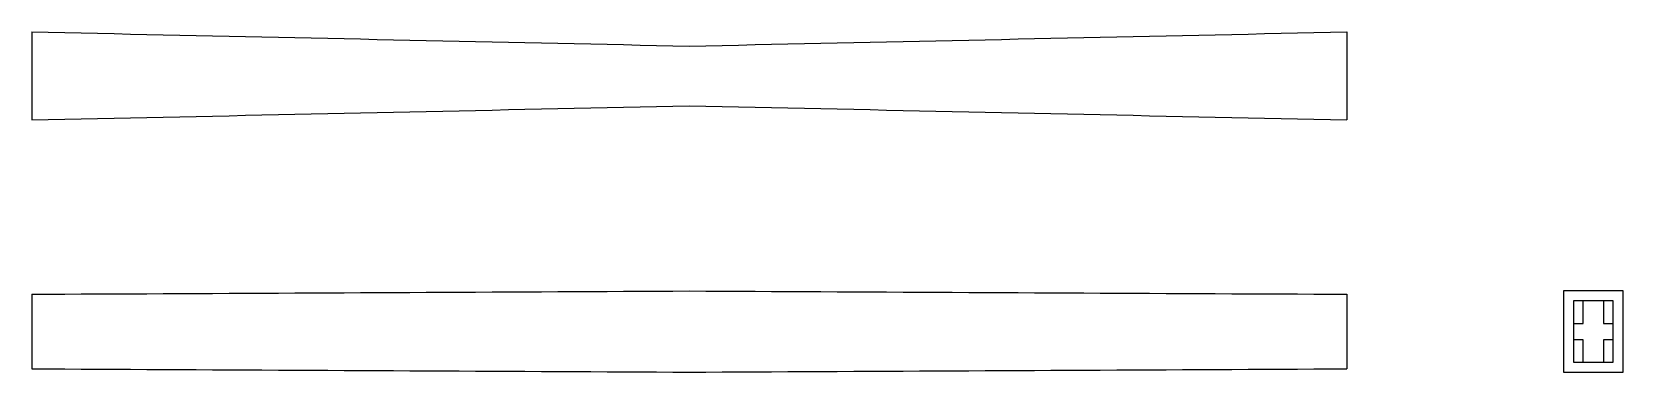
# Model space of a CAD drawing. Header units: inches. Extents: x 0 to 9.68, y -0.25 to 1.82.
import ezdxf

# ---------------------------------------------------------------- set-up
doc = ezdxf.new("R2010")
doc.units = ezdxf.units.IN

msp = doc.modelspace()

# ---------------------------------------------------------------- linework, layer by layer
at = {"layer": 'FRONT'}
for p, q in [((0, 0.226298), (0.1, 0.226801)), ((0, 0.226298), (0, -0.226298)), ((0.1, 0.226801), (0.2, 0.227304)), ((0.2, 0.227304), (0.3, 0.227807)), ((0.3, 0.227807), (0.4, 0.22831)), ((0.4, 0.22831), (0.5, 0.228813)), ((0.5, 0.228813), (0.6, 0.229316)), ((0.6, 0.229316), (0.7, 0.229819)), ((0.7, 0.229819), (0.8, 0.230322)), ((0.8, 0.230322), (0.9, 0.230825)), ((0.9, 0.230825), (1, 0.231328)), ((1, 0.231328), (1.1, 0.231831)), ((1.1, 0.231831), (1.2, 0.232334)), ((1.2, 0.232334), (1.3, 0.232837)), ((1.3, 0.232837), (1.4, 0.23334)), ((1.4, 0.23334), (1.5, 0.233842)), ((1.5, 0.233842), (1.6, 0.234345)), ((1.6, 0.234345), (1.7, 0.234848)), ((1.7, 0.234848), (1.8, 0.235351)), ((1.8, 0.235351), (1.9, 0.235854)), ((1.9, 0.235854), (2, 0.236357)), ((2, 0.236357), (2.1, 0.23686)), ((2.1, 0.23686), (2.2, 0.237363)), ((2.2, 0.237363), (2.3, 0.237866)), ((2.3, 0.237866), (2.4, 0.238369)), ((2.4, 0.238369), (2.5, 0.238872)), ((2.5, 0.238872), (2.6, 0.239375)), ((2.6, 0.239375), (2.7, 0.239878)), ((2.7, 0.239878), (2.8, 0.240381)), ((2.8, 0.240381), (2.9, 0.240884)), ((2.9, 0.240884), (3, 0.241387)), ((3, 0.241387), (3.1, 0.24189)), ((3.1, 0.24189), (3.2, 0.242393)), ((3.2, 0.242393), (3.3, 0.242896)), ((3.3, 0.242896), (3.4, 0.243399)), ((3.4, 0.243399), (3.5, 0.243902)), ((3.5, 0.243902), (3.6, 0.244405)), ((3.6, 0.244405), (3.7, 0.244908)), ((3.7, 0.244908), (3.8, 0.245411)), ((3.8, 0.245411), (3.9, 0.245914)), ((3.9, 0.245914), (4, 0.246417)), ((4, 0.246417), (4.1, 0.245914)), ((4.1, 0.245914), (4.2, 0.245411)), ((4.2, 0.245411), (4.3, 0.244908)), ((4.3, 0.244908), (4.4, 0.244405)), ((4.4, 0.244405), (4.5, 0.243902)), ((4.5, 0.243902), (4.6, 0.243399)), ((4.6, 0.243399), (4.7, 0.242896)), ((4.7, 0.242896), (4.8, 0.242393)), ((4.8, 0.242393), (4.9, 0.24189)), ((4.9, 0.24189), (5, 0.241387)), ((5, 0.241387), (5.1, 0.240884)), ((5.1, 0.240884), (5.2, 0.240381)), ((5.2, 0.240381), (5.3, 0.239878)), ((5.3, 0.239878), (5.4, 0.239375)), ((5.4, 0.239375), (5.5, 0.238872)), ((5.5, 0.238872), (5.6, 0.238369)), ((5.6, 0.238369), (5.7, 0.237866)), ((5.7, 0.237866), (5.8, 0.237363)), ((5.8, 0.237363), (5.9, 0.23686)), ((5.9, 0.23686), (6, 0.236357)), ((6, 0.236357), (6.1, 0.235854)), ((6.1, 0.235854), (6.2, 0.235351)), ((6.2, 0.235351), (6.3, 0.234848)), ((6.3, 0.234848), (6.4, 0.234345)), ((6.4, 0.234345), (6.5, 0.233842)), ((6.5, 0.233842), (6.6, 0.23334)), ((6.6, 0.23334), (6.7, 0.232837)), ((6.7, 0.232837), (6.8, 0.232334)), ((6.8, 0.232334), (6.9, 0.231831)), ((6.9, 0.231831), (7, 0.231328)), ((7, 0.231328), (7.1, 0.230825)), ((7.1, 0.230825), (7.2, 0.230322)), ((7.2, 0.230322), (7.3, 0.229819)), ((7.3, 0.229819), (7.4, 0.229316)), ((7.4, 0.229316), (7.5, 0.228813)), ((7.5, 0.228813), (7.6, 0.22831)), ((7.6, 0.22831), (7.7, 0.227807)), ((7.7, 0.227807), (7.8, 0.227304)), ((7.8, 0.227304), (7.9, 0.226801)), ((7.9, 0.226801), (8, 0.226298)), ((8, 0.226298), (8, -0.226298)), ((0, -0.226298), (0.1, -0.226801)), ((0.1, -0.226801), (0.2, -0.227304)), ((0.2, -0.227304), (0.3, -0.227807)), ((0.3, -0.227807), (0.4, -0.22831)), ((0.4, -0.22831), (0.5, -0.228813)), ((0.5, -0.228813), (0.6, -0.229316)), ((0.6, -0.229316), (0.7, -0.229819)), ((0.7, -0.229819), (0.8, -0.230322)), ((0.8, -0.230322), (0.9, -0.230825)), ((0.9, -0.230825), (1, -0.231328)), ((1, -0.231328), (1.1, -0.231831)), ((1.1, -0.231831), (1.2, -0.232334)), ((1.2, -0.232334), (1.3, -0.232837)), ((1.3, -0.232837), (1.4, -0.23334)), ((1.4, -0.23334), (1.5, -0.233842)), ((1.5, -0.233842), (1.6, -0.234345)), ((1.6, -0.234345), (1.7, -0.234848)), ((1.7, -0.234848), (1.8, -0.235351)), ((1.8, -0.235351), (1.9, -0.235854)), ((1.9, -0.235854), (2, -0.236357)), ((2, -0.236357), (2.1, -0.23686)), ((2.1, -0.23686), (2.2, -0.237363)), ((2.2, -0.237363), (2.3, -0.237866)), ((2.3, -0.237866), (2.4, -0.238369)), ((2.4, -0.238369), (2.5, -0.238872)), ((2.5, -0.238872), (2.6, -0.239375)), ((2.6, -0.239375), (2.7, -0.239878)), ((2.7, -0.239878), (2.8, -0.240381)), ((2.8, -0.240381), (2.9, -0.240884)), ((2.9, -0.240884), (3, -0.241387)), ((3, -0.241387), (3.1, -0.24189)), ((3.1, -0.24189), (3.2, -0.242393)), ((3.2, -0.242393), (3.3, -0.242896)), ((3.3, -0.242896), (3.4, -0.243399)), ((3.4, -0.243399), (3.5, -0.243902)), ((3.5, -0.243902), (3.6, -0.244405)), ((3.6, -0.244405), (3.7, -0.244908)), ((3.7, -0.244908), (3.8, -0.245411)), ((3.8, -0.245411), (3.9, -0.245914)), ((3.9, -0.245914), (4, -0.246417)), ((4, -0.246417), (4.1, -0.245914)), ((4.1, -0.245914), (4.2, -0.245411)), ((4.2, -0.245411), (4.3, -0.244908)), ((4.3, -0.244908), (4.4, -0.244405)), ((4.4, -0.244405), (4.5, -0.243902)), ((4.5, -0.243902), (4.6, -0.243399)), ((4.6, -0.243399), (4.7, -0.242896)), ((4.7, -0.242896), (4.8, -0.242393)), ((4.8, -0.242393), (4.9, -0.24189)), ((4.9, -0.24189), (5, -0.241387)), ((5, -0.241387), (5.1, -0.240884)), ((5.1, -0.240884), (5.2, -0.240381)), ((5.2, -0.240381), (5.3, -0.239878)), ((5.3, -0.239878), (5.4, -0.239375)), ((5.4, -0.239375), (5.5, -0.238872)), ((5.5, -0.238872), (5.6, -0.238369)), ((5.6, -0.238369), (5.7, -0.237866)), ((5.7, -0.237866), (5.8, -0.237363)), ((5.8, -0.237363), (5.9, -0.23686)), ((5.9, -0.23686), (6, -0.236357)), ((6, -0.236357), (6.1, -0.235854)), ((6.1, -0.235854), (6.2, -0.235351)), ((6.2, -0.235351), (6.3, -0.234848)), ((6.3, -0.234848), (6.4, -0.234345)), ((6.4, -0.234345), (6.5, -0.233842)), ((6.5, -0.233842), (6.6, -0.23334)), ((6.6, -0.23334), (6.7, -0.232837)), ((6.7, -0.232837), (6.8, -0.232334)), ((6.8, -0.232334), (6.9, -0.231831)), ((6.9, -0.231831), (7, -0.231328)), ((7, -0.231328), (7.1, -0.230825)), ((7.1, -0.230825), (7.2, -0.230322)), ((7.2, -0.230322), (7.3, -0.229819)), ((7.3, -0.229819), (7.4, -0.229316)), ((7.4, -0.229316), (7.5, -0.228813)), ((7.5, -0.228813), (7.6, -0.22831)), ((7.6, -0.22831), (7.7, -0.227807)), ((7.7, -0.227807), (7.8, -0.227304)), ((7.8, -0.227304), (7.9, -0.226801)), ((7.9, -0.226801), (8, -0.226298))]:
    msp.add_line(p, q, dxfattribs=at)
at = {"layer": 'SECTION'}
for p, q in [((9.681208, 0.246417), (9.318792, 0.246417)), ((9.318792, 0.246417), (9.318792, -0.246417)), ((9.681208, -0.246417), (9.681208, 0.246417)), ((9.621208, 0.186417), (9.378792, 0.186417)), ((9.378792, 0.186417), (9.378792, -0.186417)), ((9.438792, 0.186417), (9.378792, 0.186417)), ((9.378792, 0.186417), (9.378792, 0.049655)), ((9.438792, 0.049655), (9.438792, 0.186417)), ((9.621208, 0.186417), (9.561208, 0.186417)), ((9.561208, 0.186417), (9.561208, 0.049655)), ((9.621208, -0.186417), (9.621208, 0.186417)), ((9.621208, 0.049655), (9.621208, 0.186417)), ((9.378792, 0.049655), (9.438792, 0.049655)), ((9.561208, 0.049655), (9.621208, 0.049655)), ((9.438792, -0.049655), (9.378792, -0.049655)), ((9.378792, -0.049655), (9.378792, -0.186417)), ((9.438792, -0.186417), (9.438792, -0.049655)), ((9.621208, -0.049655), (9.561208, -0.049655)), ((9.561208, -0.049655), (9.561208, -0.186417)), ((9.621208, -0.186417), (9.621208, -0.049655)), ((9.378792, -0.186417), (9.621208, -0.186417)), ((9.378792, -0.186417), (9.438792, -0.186417)), ((9.561208, -0.186417), (9.621208, -0.186417)), ((9.318792, -0.246417), (9.681208, -0.246417))]:
    msp.add_line(p, q, dxfattribs=at)
at = {"layer": 'TOP'}
for p, q in [((0, 1.819149), (0.1, 1.816997)), ((0, 1.819149), (0, 1.284574)), ((0.1, 1.816997), (0.2, 1.814845)), ((0.2, 1.814845), (0.3, 1.812693)), ((0.3, 1.812693), (0.4, 1.810541)), ((0.4, 1.810541), (0.5, 1.808389)), ((0.5, 1.808389), (0.6, 1.806237)), ((0.6, 1.806237), (0.7, 1.804085)), ((0.7, 1.804085), (0.8, 1.801933)), ((0.8, 1.801933), (0.9, 1.799781)), ((0.9, 1.799781), (1, 1.797629)), ((1, 1.797629), (1.1, 1.795477)), ((1.1, 1.795477), (1.2, 1.793325)), ((1.2, 1.793325), (1.3, 1.791173)), ((1.3, 1.791173), (1.4, 1.789021)), ((1.4, 1.789021), (1.5, 1.786869)), ((1.5, 1.786869), (1.6, 1.784717)), ((1.6, 1.784717), (1.7, 1.782565)), ((1.7, 1.782565), (1.8, 1.780413)), ((1.8, 1.780413), (1.9, 1.778261)), ((1.9, 1.778261), (2, 1.776109)), ((2, 1.776109), (2.1, 1.773957)), ((2.1, 1.773957), (2.2, 1.771805)), ((2.2, 1.771805), (2.3, 1.769653)), ((2.3, 1.769653), (2.4, 1.767501)), ((2.4, 1.767501), (2.5, 1.765349)), ((2.5, 1.765349), (2.6, 1.763197)), ((2.6, 1.763197), (2.7, 1.761045)), ((2.7, 1.761045), (2.8, 1.758893)), ((2.8, 1.758893), (2.9, 1.756741)), ((2.9, 1.756741), (3, 1.754589)), ((3, 1.754589), (3.1, 1.752437)), ((3.1, 1.752437), (3.2, 1.750285)), ((3.2, 1.750285), (3.3, 1.748133)), ((3.3, 1.748133), (3.4, 1.745981)), ((3.4, 1.745981), (3.5, 1.743829)), ((3.5, 1.743829), (3.6, 1.741677)), ((4.4, 1.741677), (4.5, 1.743829)), ((4.5, 1.743829), (4.6, 1.745981)), ((4.6, 1.745981), (4.7, 1.748133)), ((4.7, 1.748133), (4.8, 1.750285)), ((4.8, 1.750285), (4.9, 1.752437)), ((4.9, 1.752437), (5, 1.754589)), ((5, 1.754589), (5.1, 1.756741)), ((5.1, 1.756741), (5.2, 1.758893)), ((5.2, 1.758893), (5.3, 1.761045)), ((5.3, 1.761045), (5.4, 1.763197)), ((5.4, 1.763197), (5.5, 1.765349)), ((5.5, 1.765349), (5.6, 1.767501)), ((5.6, 1.767501), (5.7, 1.769653)), ((5.7, 1.769653), (5.8, 1.771805)), ((5.8, 1.771805), (5.9, 1.773957)), ((5.9, 1.773957), (6, 1.776109)), ((6, 1.776109), (6.1, 1.778261)), ((6.1, 1.778261), (6.2, 1.780413)), ((6.2, 1.780413), (6.3, 1.782565)), ((6.3, 1.782565), (6.4, 1.784717)), ((6.4, 1.784717), (6.5, 1.786869)), ((6.5, 1.786869), (6.6, 1.789021)), ((6.6, 1.789021), (6.7, 1.791173)), ((6.7, 1.791173), (6.8, 1.793325)), ((6.8, 1.793325), (6.9, 1.795477)), ((6.9, 1.795477), (7, 1.797629)), ((7, 1.797629), (7.1, 1.799781)), ((7.1, 1.799781), (7.2, 1.801933)), ((7.2, 1.801933), (7.3, 1.804085)), ((7.3, 1.804085), (7.4, 1.806237)), ((7.4, 1.806237), (7.5, 1.808389)), ((7.5, 1.808389), (7.6, 1.810541)), ((7.6, 1.810541), (7.7, 1.812693)), ((7.7, 1.812693), (7.8, 1.814845)), ((7.8, 1.814845), (7.9, 1.816997)), ((7.9, 1.816997), (8, 1.819149)), ((8, 1.819149), (8, 1.284574)), ((3.6, 1.741677), (3.7, 1.739525)), ((3.7, 1.739525), (3.8, 1.737373)), ((3.8, 1.737373), (3.9, 1.735222)), ((3.9, 1.735222), (4, 1.73307)), ((4, 1.73307), (4.1, 1.735222)), ((4.1, 1.735222), (4.2, 1.737373)), ((4.2, 1.737373), (4.3, 1.739525)), ((4.3, 1.739525), (4.4, 1.741677)), ((3.2, 1.353437), (3.3, 1.355589)), ((3.3, 1.355589), (3.4, 1.357741)), ((3.4, 1.357741), (3.5, 1.359893)), ((3.5, 1.359893), (3.6, 1.362045)), ((3.6, 1.362045), (3.7, 1.364197)), ((3.7, 1.364197), (3.8, 1.366349)), ((3.8, 1.366349), (3.9, 1.368501)), ((3.9, 1.368501), (4, 1.370653)), ((4, 1.370653), (4.1, 1.368501)), ((4.1, 1.368501), (4.2, 1.366349)), ((4.2, 1.366349), (4.3, 1.364197)), ((4.3, 1.364197), (4.4, 1.362045)), ((4.4, 1.362045), (4.5, 1.359893)), ((4.5, 1.359893), (4.6, 1.357741)), ((4.6, 1.357741), (4.7, 1.355589)), ((4.7, 1.355589), (4.8, 1.353437)), ((0, 1.284574), (0.1, 1.286726)), ((0.1, 1.286726), (0.2, 1.288878)), ((0.2, 1.288878), (0.3, 1.29103)), ((0.3, 1.29103), (0.4, 1.293182)), ((0.4, 1.293182), (0.5, 1.295334)), ((0.5, 1.295334), (0.6, 1.297486)), ((0.6, 1.297486), (0.7, 1.299638)), ((0.7, 1.299638), (0.8, 1.30179)), ((0.8, 1.30179), (0.9, 1.303942)), ((0.9, 1.303942), (1, 1.306094)), ((1, 1.306094), (1.1, 1.308246)), ((1.1, 1.308246), (1.2, 1.310398)), ((1.2, 1.310398), (1.3, 1.31255)), ((1.3, 1.31255), (1.4, 1.314702)), ((1.4, 1.314702), (1.5, 1.316854)), ((1.5, 1.316854), (1.6, 1.319006)), ((1.6, 1.319006), (1.7, 1.321158)), ((1.7, 1.321158), (1.8, 1.32331)), ((1.8, 1.32331), (1.9, 1.325462)), ((1.9, 1.325462), (2, 1.327614)), ((2, 1.327614), (2.1, 1.329766)), ((2.1, 1.329766), (2.2, 1.331918)), ((2.2, 1.331918), (2.3, 1.33407)), ((2.3, 1.33407), (2.4, 1.336222)), ((2.4, 1.336222), (2.5, 1.338374)), ((2.5, 1.338374), (2.6, 1.340526)), ((2.6, 1.340526), (2.7, 1.342678)), ((2.7, 1.342678), (2.8, 1.34483)), ((2.8, 1.34483), (2.9, 1.346982)), ((2.9, 1.346982), (3, 1.349133)), ((3, 1.349133), (3.1, 1.351285)), ((3.1, 1.351285), (3.2, 1.353437)), ((4.8, 1.353437), (4.9, 1.351285)), ((4.9, 1.351285), (5, 1.349133)), ((5, 1.349133), (5.1, 1.346982)), ((5.1, 1.346982), (5.2, 1.34483)), ((5.2, 1.34483), (5.3, 1.342678)), ((5.3, 1.342678), (5.4, 1.340526)), ((5.4, 1.340526), (5.5, 1.338374)), ((5.5, 1.338374), (5.6, 1.336222)), ((5.6, 1.336222), (5.7, 1.33407)), ((5.7, 1.33407), (5.8, 1.331918)), ((5.8, 1.331918), (5.9, 1.329766)), ((5.9, 1.329766), (6, 1.327614)), ((6, 1.327614), (6.1, 1.325462)), ((6.1, 1.325462), (6.2, 1.32331)), ((6.2, 1.32331), (6.3, 1.321158)), ((6.3, 1.321158), (6.4, 1.319006)), ((6.4, 1.319006), (6.5, 1.316854)), ((6.5, 1.316854), (6.6, 1.314702)), ((6.6, 1.314702), (6.7, 1.31255)), ((6.7, 1.31255), (6.8, 1.310398)), ((6.8, 1.310398), (6.9, 1.308246)), ((6.9, 1.308246), (7, 1.306094)), ((7, 1.306094), (7.1, 1.303942)), ((7.1, 1.303942), (7.2, 1.30179)), ((7.2, 1.30179), (7.3, 1.299638)), ((7.3, 1.299638), (7.4, 1.297486)), ((7.4, 1.297486), (7.5, 1.295334)), ((7.5, 1.295334), (7.6, 1.293182)), ((7.6, 1.293182), (7.7, 1.29103)), ((7.7, 1.29103), (7.8, 1.288878)), ((7.8, 1.288878), (7.9, 1.286726)), ((7.9, 1.286726), (8, 1.284574))]:
    msp.add_line(p, q, dxfattribs=at)

doc.saveas('drawing.dxf')
